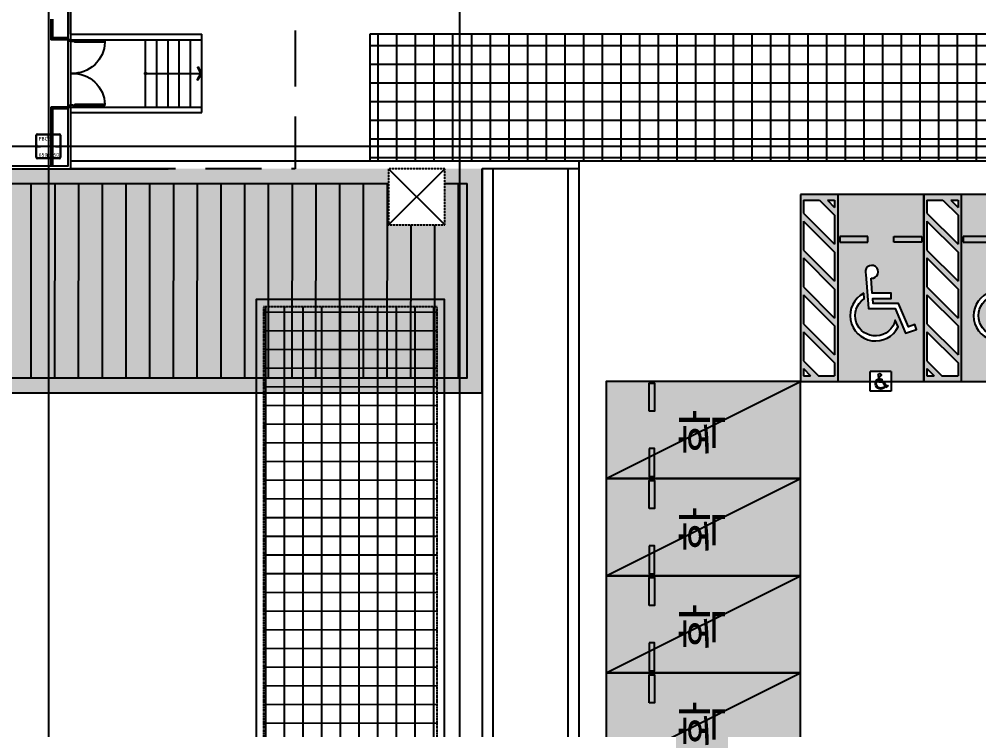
# Model space of a CAD drawing. Extents: x 152195838 to 160350639, y 364657247 to 370318102.
# Drawn here: x 158940165 to 158965834, y 364967417 to 364986432 of the extents above; entities that cross this region are included whole.
import ezdxf
from ezdxf.xclip import XClip

# ---------------------------------------------------------------- set-up
doc = ezdxf.new("R2010")
doc.units = 0
doc.header["$MEASUREMENT"] = 0
doc.linetypes.add('DASHED', pattern=[0.75, 0.5, -0.25])
doc.linetypes.add('HID', pattern=[2.3, 1.5, -0.8])
doc.layers.get('0').update_dxf_attribs({"linetype": 'CONTINUOUS'})
doc.layers.get('Defpoints').update_dxf_attribs({"linetype": 'CONTINUOUS'})
for name, color, linetype in [('0-계획-옹벽', 58, 'CONTINUOUS'), ('4A.TEC DOOR', 4, 'CONTINUOUS'), ('4A.TEC ELE 1', 7, 'CONTINUOUS'), ('4A.TEC ELE 4', 9, 'CONTINUOUS'), ('4A.TEC IND', 7, 'CONTINUOUS'), ('4A.TEC OPEN', 9, 'HID'), ('4A.TEC 벽체 3', 4, 'CONTINUOUS'), ('4A.TEC 주차 일반', 8, 'CONTINUOUS'), ('4A.TEC 주차 장애인', 8, 'CONTINUOUS'), ('4A.TEC 주차 확장형', 8, 'CONTINUOUS'), ('4A.TEC 해치 1', 9, 'CONTINUOUS'), ('P-BOX', 3, 'CONTINUOUS')]:
    doc.layers.add(name, color=color, linetype=linetype)
doc.layers.add('DEFPOINT', color=135, linetype='CONTINUOUS', plot=False)
doc.styles.add('WMF-굴림0', font='')
doc.styles.add('돋움체', font='')
doc.styles.get('WMF-굴림0').set_extended_font_data('Gulim')
doc.styles.get('돋움체').set_extended_font_data('DotumChe')

# ---------------------------------------------------------------- blocks, each defined once
blk = doc.blocks.new('asq9q')
for p, q in [((159790047, 364980932), (159791547, 364982432)), ((159790047, 364982432), (159791547, 364980932))]:
    blk.add_line(p, q)
at = {"linetype": 'DASHED'}
blk.add_lwpolyline([(159790047, 364980932), (159791547, 364980932), (159791547, 364982432), (159790047, 364982432)], close=True, dxfattribs=at)
blk = doc.blocks.new('dwgC0C')
at = {"layer": '4A.TEC 해치 1', "linetype": 'Continuous'}
h = blk.add_hatch(color=254, dxfattribs=at)
h.dxf.hatch_style = 1
h.paths.add_polyline_path([(93300, 4500), (94800, 4500), (94800, 6000), (95800, 6000), (95800, 0), (-17400, 0), (-17400, 6000), (93300, 6000)])
at = {"layer": '4A.TEC 해치 1'}
h = blk.add_hatch(dxfattribs=at)
h.set_pattern_fill('LINE', color=256, scale=200, angle=90)
h.set_pattern_definition([(90, (-2000898.2, -434424.4), (-635, 2e-12), [])])
h.paths.add_polyline_path([(93300, 4500), (94800, 4500), (94800, 5600), (95400, 5600), (95400, 400), (-17000, 400), (-17000, 5600), (93300, 5600)])
at = {"ltscale": 1000}
blk.add_lwpolyline([(-17400, 6000), (-17400, 0), (95800, 0), (95800, 6000)], dxfattribs=at)
at = {"layer": '4A.TEC ELE 1', "color": 8}
for p, q in [((-17000, 5600), (93300, 5600)), ((94800, 5600), (95400, 5600))]:
    blk.add_line(p, q, dxfattribs=at)
blk.add_lwpolyline([(-17000, 6000), (-17000, 400), (95400, 400), (95400, 5600)], dxfattribs=at)
blk.add_blockref('asq9q', (-159696747, -364976432))
blk = doc.blocks.new('as987r')
at = {"layer": '4A.TEC 벽체 3', "linetype": 'Continuous'}
for p, q in [((248968950, 414619717), (248968950, 414618742)), ((248969025, 414618742), (248969025, 414619717))]:
    blk.add_line(p, q, dxfattribs=at)
blk = doc.blocks.new('asd312312313')
at = {"layer": '4A.TEC DOOR'}
for points in [[(1049849, 494395), (1049849, 494365), (1049809, 494365), (1049809, 494350), (1049729, 494350), (1049669, 494365), (1049669, 494395)], [(1050654, 494365), (1050654, 494330), (1049849, 494330), (1049849, 494365)], [(1049849, 492595), (1049849, 492625), (1049809, 492625), (1049809, 492640), (1049729, 492640), (1049669, 492625), (1049669, 492595)], [(1050654, 492625), (1050654, 492660), (1049849, 492660), (1049849, 492625)]]:
    blk.add_lwpolyline(points, close=True, dxfattribs=at)
at = {"layer": '4A.TEC DOOR', "color": 9}
for centre, start, end in [((1049794, 494354), 267.895, 358.3775), ((1049794, 492636), 1.6269, 92.1788)]:
    blk.add_arc(centre, 860, start, end, dxfattribs=at)
blk = doc.blocks.new('XR_B2F$0$A$C480771E1')
at = {"layer": '4A.TEC 해치 1', "ltscale": 30}
blk.add_hatch(color=254, dxfattribs=at).paths.add_polyline_path([(0, 0), (0, 5200), (2600, 5200), (2600, 0)])
at = {"layer": '4A.TEC 주차 확장형'}
blk.add_line((0, 0), (2600, 5200), dxfattribs=at)
for points in [[(0, 0), (0, 5200), (2600, 5200), (2600, 0)], [(800, 1150), (50, 1150), (50, 1300), (800, 1300)], [(1800, 1150), (2550, 1150), (2550, 1300), (1800, 1300)]]:
    blk.add_lwpolyline(points, close=True, dxfattribs=at)
at = {"layer": '4A.TEC 주차 일반', "color": 8, "style": 'WMF-굴림0', "text_generation_flag": 2}
blk.add_text('확', height=1000, rotation=180, dxfattribs=at).set_placement((602, 3080))
blk = doc.blocks.new('주차-장애인')
at = {"layer": '4A.TEC 해치 1', "ltscale": 30}
h = blk.add_hatch(color=254, dxfattribs=at)
h.paths.add_polyline_path([(-1275, 1500), (-1125, 1500), (-1125, 2250), (-1275, 2250)], flags=0)
h.paths.add_polyline_path([(-1125, 800), (-1275, 800), (-1275, 50), (-1125, 50)], flags=16)
h.paths.add_polyline_path([(-5000, 3300), (-5000, 2300), (0, 2300), (0, 3300)])
h.paths.add_polyline_path([(-4505, 2384), (-4850, 2384), (-4850, 2814), (-4449, 3216), (-3673, 3216)], flags=16)
h.paths.add_polyline_path([(-3462, 3216), (-2686, 3216), (-3518, 2384), (-4293, 2384)], flags=16)
h.paths.add_polyline_path([(-4660, 3216), (-4850, 3026), (-4850, 3216)], flags=16)
h.paths.add_polyline_path([(-3306, 2384), (-2474, 3216), (-1699, 3216), (-2530, 2384)], flags=16)
h.paths.add_polyline_path([(-2319, 2384), (-1487, 3216), (-712, 3216), (-1543, 2384)], flags=16)
h.paths.add_polyline_path([(-1332, 2384), (-500, 3216), (-150, 3216), (-150, 2791), (-556, 2384)], flags=16)
h.paths.add_polyline_path([(-345, 2384), (-150, 2579), (-150, 2384)], flags=16)
h.paths.add_polyline_path([(-5000, 2300), (-5000, 1430), (-4740, 1430), (-4740, 870), (-5000, 870), (-5000, 0), (0, 0), (0, 2300)])
h.paths.add_polyline_path([(-2142, 1548, -3.72247), (-2242, 1406), (-2644, 1377), (-2644, 875), (-2779, 875), (-2779, 1367), (-2914, 1357), (-2914, 678), (-3543, 411), (-3481, 236), (-3608, 191), (-3711, 486), (-3048, 767), (-3048, 1483)], flags=16)
h.paths.add_polyline_path([(-3545, 688), (-3363, 765), (-3363, 765), (-3363, 765), (-3545, 688, -0.28422), (-3919, 1294, 0.28422)], flags=0)
h.paths.add_polyline_path([(-1275, 2250), (-1125, 2250), (-1125, 1500), (-1275, 1500)], flags=16)
h.paths.add_polyline_path([(-1275, 800), (-1125, 800), (-1125, 50), (-1275, 50)], flags=0)
h.paths.add_polyline_path([(-3363, 765), (-3545, 688, -1.375771), (-2642, 1606), (-2792, 1596, 1.472709)], flags=16)
at = {"layer": '4A.TEC 주차 장애인', "color": 8}
for p, q in [((-5000, 3300), (-5000, 1430)), ((0, 3300), (-5000, 3300)), ((-4449, 3216), (-4850, 2814)), ((-4660, 3216), (-4850, 3026)), ((-4850, 3216), (-4850, 3026)), ((-4660, 3216), (-4850, 3216)), ((-3673, 3216), (-4505, 2384)), ((-3673, 3216), (-4449, 3216)), ((-3462, 3216), (-4293, 2384)), ((-2686, 3216), (-3518, 2384)), ((-2686, 3216), (-3462, 3216)), ((-2474, 3216), (-3306, 2384)), ((-1699, 3216), (-2530, 2384)), ((-1699, 3216), (-2474, 3216)), ((-1487, 3216), (-2319, 2384)), ((-712, 3216), (-1543, 2384)), ((-712, 3216), (-1487, 3216)), ((-500, 3216), (-1332, 2384)), ((-150, 3216), (-500, 3216)), ((-150, 3216), (-150, 2791)), ((0, 0), (0, 3300)), ((-4850, 2814), (-4850, 2384)), ((-150, 2791), (-556, 2384)), ((-150, 2579), (-345, 2384)), ((-150, 2579), (-150, 2384)), ((-4505, 2384), (-4850, 2384)), ((-3518, 2384), (-4293, 2384)), ((-2530, 2384), (-3306, 2384)), ((-1543, 2384), (-2319, 2384)), ((-556, 2384), (-1332, 2384)), ((-150, 2384), (-345, 2384)), ((0, 2300), (-5000, 2300)), ((-1125, 2250), (-1275, 2250)), ((-1275, 2250), (-1275, 1500)), ((-1125, 1500), (-1125, 2250)), ((-5260, 1430), (-4740, 1430)), ((-5260, 870), (-5260, 1430)), ((-4740, 870), (-4740, 1430)), ((-1275, 1500), (-1125, 1500)), ((-4740, 870), (-5260, 870)), ((-5000, 870), (-5000, 0)), ((-1275, 50), (-1275, 800)), ((-1275, 800), (-1125, 800)), ((-1125, 800), (-1125, 50)), ((-1125, 50), (-1275, 50)), ((-5000, 0), (0, 0))]:
    blk.add_line(p, q, dxfattribs=at)
at = {"layer": '4A.TEC 주차 장애인', "color": 8, "extrusion": (0, 0, -1)}
for p, q in [((-5137, 1055), (-5160, 1041)), ((-5019, 1097), (-5154, 1015)), ((-4993, 1083), (-5120, 1005)), ((-4829, 1218), (-5019, 1206)), ((-5019, 1097), (-5019, 1206)), ((-4967, 1183), (-4993, 1181)), ((-4993, 1181), (-4993, 1083)), ((-4967, 1111), (-4967, 1183)), ((-4967, 1111), (-4941, 1111)), ((-4964, 1222), (-4938, 1229)), ((-4869, 1189), (-4941, 1185)), ((-4941, 1185), (-4941, 1111)), ((-4869, 1177), (-4869, 1189)), ((-5154, 1015), (-5120, 954)), ((-5120, 1005), (-5099, 968)), ((-5099, 968), (-5120, 954))]:
    blk.add_line(p, q, dxfattribs=at)
at = {"layer": '4A.TEC 주차 장애인', "color": 8}
for points in [[(-2642, 1606, 1.375771), (-3545, 688), (-3363, 765, -1.472709), (-2792, 1596)], [(-2642, 1606, 1.375771), (-3545, 688), (-3363, 765, -1.472709), (-2792, 1596)], [(-2242, 1406, 3.72247), (-2142, 1548), (-3048, 1483), (-3048, 767), (-3711, 486), (-3608, 191), (-3481, 236), (-3543, 411), (-2914, 678), (-2914, 1357), (-2779, 1367), (-2779, 875), (-2644, 875), (-2644, 1377)], [(-2242, 1406, 3.72247), (-2142, 1548), (-3048, 1483), (-3048, 767), (-3711, 486), (-3608, 191), (-3481, 236), (-3543, 411), (-2914, 678), (-2914, 1357), (-2779, 1367), (-2779, 875), (-2644, 875), (-2644, 1377)]]:
    blk.add_lwpolyline(points, format="xyb", close=True, dxfattribs=at)
at = {"layer": '4A.TEC 주차 장애인', "color": 8, "extrusion": (0, 0, -1)}
for centre, radius, start, end in [((5061, 1150), 147, 312.1052, 147.3169), ((5061, 1150), 121, 308.4471, 143.6894), ((4830, 1179), 38.7, 80.9234, 357.3301)]:
    blk.add_arc(centre, radius, start, end, dxfattribs=at)
blk = doc.blocks.new('a9qw8e7r+')
h = blk.add_hatch()
h.set_pattern_fill('ANSI37', color=253, scale=4000, angle=45, style=0)
h.set_pattern_definition([(90, (158995768, 365065229.23), (-500, 3e-14), []), (180, (158995768, 365065229.23), (-6e-14, -500), [])])
h.paths.add_polyline_path([(158949547, 364986032), (158949547, 364982632), (158969631, 364982632, -0.414214), (158972631, 364979632), (158972631, 364976741, 0.414214), (158974631, 364978741), (158974631, 364980032, 0.414214), (158968631, 364986032)])
h = blk.add_hatch()
h.set_pattern_fill('ANSI37', color=253, scale=4000, angle=45, style=0)
h.set_pattern_definition([(90, (159004952.1, 365065229.23), (-500, 3e-14), []), (180, (159004952.1, 365065229.23), (-6e-14, -500), [])])
h.paths.add_polyline_path([(158974631, 364955380), (158974631, 364968741, 0.414214), (158972631, 364970741), (158972631, 364955380, -0.419072), (158962466, 364945381), (158962384, 364943383, 0.420267), (158974631, 364955380)])
blk.add_line((158949547, 364986032), (158949547, 364982632))
at = {"flags": 128}
for points in [[(158962384, 364943383, 0.420267), (158974631, 364955380), (158974631, 364968741, 0.414214), (158972631, 364970741), (158968562, 364970741, 0.414214), (158967062, 364969241), (158967062, 364946641), (158961062, 364946641), (158961062, 364948141), (158961062, 364976741), (158972631, 364976741, 0.414214), (158974631, 364978741), (158974631, 364980032, 0.414214), (158968631, 364986032), (158949547, 364986032)], [(158972631, 364976741), (158972631, 364979632, 0.414214), (158969631, 364982632), (158949547, 364982632)]]:
    blk.add_lwpolyline(points, format="xyb", dxfattribs=at)
at = {"layer": '4A.TEC 주차 장애인', "rotation": 89.99999999999993}
for p in [(158964362, 364981741), (158967662, 364981741)]:
    blk.add_blockref('주차-장애인', p, dxfattribs=at)
at = {"layer": '4A.TEC 주차 확장형', "xscale": -1, "rotation": 270.0000000998257}
for p in [(158955862, 364974141), (158955862, 364971541), (158955862, 364968941), (158955862, 364966341)]:
    blk.add_blockref('XR_B2F$0$A$C480771E1', p, dxfattribs=at)
blk = doc.blocks.new('dwg7F0D')
h = blk.add_hatch()
h.set_pattern_fill('ANSI37', color=253, scale=4000, angle=45, style=0)
h.set_pattern_definition([(90, (143763.5, -224403.43), (-500, 3e-14), []), (180, (143763.5, -224403.43), (-6e-14, -500), [])])
h.paths.add_polyline_path([(305047, 108039), (300407, 108039), (300411, 77151), (301712, 77237), (301713, 79740), (301713, 79740), (301713, 75447), (304167, 75637), (305051, 75698)])
at = {"linetype": 'Continuous', "flags": 128}
blk.add_lwpolyline([(219945, 79579), (237438, 69588, 0.150193), (243170, 68301), (254506, 69180), (262305, 72091), (282821, 73681), (304639, 75373, -0.038968), (306553, 75372), (306553, 111740)], format="xyb", dxfattribs=at)
blk.add_lwpolyline([(306253, 111740), (306253, 75692, 0.032527), (304615, 75672), (282797, 73981), (262239, 72387), (254441, 69476), (243147, 68600, -0.150193), (237587, 69848), (220094, 79840)], format="xyb")
at = {"linetype": 'Continuous'}
for points in [[(306253, 111740), (308853, 111740)], [(308553, 73297), (308553, 111740)], [(308553, 85580), (308553, 111740)], [(308853, 73284), (308853, 111740)], [(308853, 73284), (308853, 111740)], [(305251, 75705), (305247, 108239), (300207, 108239), (300211, 77336)]]:
    blk.add_lwpolyline(points, dxfattribs=at)
at = {"linetype": 'DASHED', "ltscale": 0.5}
blk.add_lwpolyline([(305051, 75698), (305047, 108039), (300407, 108039), (300411, 77151)], dxfattribs=at)
at = {"layer": '0-계획-옹벽', "color": 4, "linetype": 'Continuous'}
blk.add_lwpolyline([(306553, 85780), (306553, 111740)], dxfattribs=at)
blk = doc.blocks.new('A$C111325cc')
at = {"layer": 'DEFPOINT'}
for p, q in [((237276, 244000), (237276, 0)), ((248276, 244000), (248276, 0)), ((0, 86063), (324969, 86063))]:
    blk.add_line(p, q, dxfattribs=at)
blk = doc.blocks.new('PBC21(2F~3F)')
h = blk.add_hatch(color=3)
h.dxf.hatch_style = 1
h.paths.add_polyline_path([(100, 452), (100, 420), (132, 420, -0.414214)])
h.paths.add_polyline_path([(750, 398), (750, 430), (718, 430, -0.414214)])
at = {"layer": 'Defpoints', "color": 1, "ltscale": 50}
for p, q in [((425, 850), (425, 0)), ((0, 425), (850, 425))]:
    blk.add_line(p, q, dxfattribs=at)
at = {"layer": 'P-BOX', "color": 3, "ltscale": 50}
for p, q in [((420, 741), (420, 631)), ((420, 631), (430, 631)), ((430, 631), (430, 741)), ((100, 420), (210, 420)), ((132, 430), (210, 430)), ((210, 430), (210, 420)), ((615, 430), (750, 430)), ((615, 430), (615, 420)), ((615, 420), (718, 420)), ((420, 109), (420, 219)), ((420, 219), (430, 219)), ((430, 219), (430, 109))]:
    blk.add_line(p, q, dxfattribs=at)
for points in [[(100, 132), (100, 718)], [(109, 452), (109, 718)], [(132, 750), (718, 750)], [(132, 741), (718, 741)], [(741, 718), (741, 430)], [(750, 718), (750, 132)], [(109, 132), (109, 420)], [(109, 420), (134, 420), (134, 412), (109, 412), (109, 420)], [(716, 438), (741, 438), (741, 430), (716, 430), (716, 438)], [(741, 398), (741, 132)], [(718, 109), (132, 109)], [(718, 100), (132, 100)]]:
    blk.add_lwpolyline(points, dxfattribs=at)
for centre, radius, start, end in [((132, 718), 31.5, 90, 180), ((132, 718), 22.5, 90, 180), ((718, 718), 31.5, 0, 90), ((718, 718), 22.5, 0, 90), ((132, 452), 31.5, 180, 270), ((132, 452), 22.5, 180, 270), ((718, 398), 31.5, 0, 90), ((718, 398), 22.5, 0, 90), ((132, 132), 31.5, 180, 270), ((132, 132), 22.5, 180, 270), ((718, 132), 31.5, 270, 0), ((718, 132), 22.5, 270, 0)]:
    blk.add_arc(centre, radius, start, end, dxfattribs=at)
at = {"layer": 'DEFPOINT', "style": '돋움체'}
for s, p in [('PBC21', (164, 577)), ('650x650', (163, 146))]:
    blk.add_text(s, height=100, dxfattribs=at).set_placement(p)
blk = doc.blocks.new('2FCOL')
blk.add_blockref('PBC21(2F~3F)', (101075, 75))

msp = doc.modelspace()

# ---------------------------------------------------------------- linework, layer by layer
for p, q in [((158955147.0046, 364982631.8958), (158941547.0046, 364982631.8958)), ((158943547.0046, 364982431.8958), (158941547.0046, 364982431.8958))]:
    msp.add_line(p, q)
at = {"linetype": 'Continuous'}
msp.add_lwpolyline([(158941547.0046, 364982431.8958), (158944147.0046, 364982431.8958)], dxfattribs=at)
at = {"layer": '4A.TEC ELE 1'}
for p, q in [((158945047.0046, 364983931.8959), (158945047.0046, 364986031.8959)), ((158943547.0046, 364984081.8959), (158943547.0046, 364985881.8959)), ((158943847.0046, 364984081.8959), (158943847.0046, 364985881.8959)), ((158944147.0046, 364984081.8959), (158944147.0046, 364985881.8959)), ((158944447.0046, 364984081.8959), (158944447.0046, 364985881.8959)), ((158944747.0046, 364984081.8959), (158944747.0046, 364985881.8959))]:
    msp.add_line(p, q, dxfattribs=at)
for points in [[(158941547.0046, 364986031.8959), (158945047.0046, 364986031.8959)], [(158941547.0046, 364985881.8959), (158945047.0046, 364985881.8959)], [(158941547.0046, 364984081.8959), (158945047.0046, 364984081.8959)], [(158941547.0046, 364983931.8959), (158945047.0046, 364983931.8959)]]:
    msp.add_lwpolyline(points, dxfattribs=at)
at = {"layer": '4A.TEC ELE 4'}
msp.add_line((158955147.0046, 364982431.8958), (158955147.0046, 364982631.8958), dxfattribs=at)
at = {"layer": '4A.TEC IND', "color": 8}
msp.add_line((158943548.7108, 364984981.8962), (158945047.0046, 364984981.8959), dxfattribs=at)
msp.add_lwpolyline([(158944956.8068, 364985156.5085), (158944932.0276, 364985142.2023), (158945013.9656, 364984981.8959), (158944921.0647, 364984820.9867), (158944945.8439, 364984806.6804), (158945047.0046, 364984981.8959)], close=True, dxfattribs=at)
at = {"layer": '4A.TEC IND'}
msp.add_circle((158943547.0046, 364984981.8959), 25, dxfattribs=at)
at = {"layer": '4A.TEC OPEN', "ltscale": 1000, "flags": 128}
msp.add_lwpolyline([(158941547.0046, 365060631.8958), (158947547.0046, 365060631.8958), (158947547.0046, 364982431.8958), (158941547.0046, 364982431.8958)], dxfattribs=at)
at = {"layer": '4A.TEC 벽체 3'}
for p, q in [((158941006.8538, 364986431.8958), (158941006.8538, 364985881.8959)), ((158941056.8538, 364986431.8958), (158941056.8538, 364985881.8959)), ((158941006.8538, 364984081.8959), (158941006.8538, 364982506.8958)), ((158941056.8538, 364984081.8959), (158941056.8538, 364982506.8958))]:
    msp.add_line(p, q, dxfattribs=at)
at = {"layer": '4A.TEC 벽체 3', "linetype": 'Continuous'}
for p, q in [((158941472.0046, 364985931.8959), (158941006.8538, 364985931.8959)), ((158941472.0046, 364985881.8959), (158941006.8538, 364985881.8959)), ((158941472.0046, 364984081.8959), (158941006.8538, 364984081.8959)), ((158941472.0046, 364984031.8959), (158941006.8538, 364984031.8959))]:
    msp.add_line(p, q, dxfattribs=at)
at = {"layer": '4A.TEC 벽체 3', "linetype": 'ByBlock', "ltscale": 0.1}
for p, q in [((158941547.0046, 364985881.8959), (158941347.0046, 364985881.8959)), ((158941547.0046, 364984081.8959), (158941347.0046, 364984081.8959))]:
    msp.add_line(p, q, dxfattribs=at)
at = {"layer": '4A.TEC 벽체 3'}
for points in [[(158941547.0046, 365060631.8958), (158897547.0046, 365060631.8958), (158897547.0046, 365071631.8958), (158839347.0046, 365071631.8958), (158839347.0046, 364982431.8958), (158941547.0046, 364982431.8958)], [(158941472.0046, 365060556.8958), (158897472.0046, 365060556.8958), (158897472.0046, 365071556.8958), (158839422.0046, 365071556.8958), (158839422.0046, 364982506.8958), (158941472.0046, 364982506.8958)]]:
    msp.add_lwpolyline(points, close=True, dxfattribs=at)

# ---------------------------------------------------------------- block references
ref = msp.add_blockref('dwg7F0D', (158646294.1963, 364870692.3902))
XClip(ref).set_block_clipping_path([(73539.6965211034, 26276.3403887749), (382345.1829209924, 254113.1821119785)])
for name, p in [('2FCOL', (158839447.0046, 364982531.8958)), ('a9qw8e7r+', (0, 0)), ('dwgC0C', (158856747.0046, 364976431.8958))]:
    msp.add_blockref(name, p)
at = {"layer": '4A.TEC DOOR', "xscale": -1, "rotation": 180}
msp.add_blockref('asd312312313', (157891803.0213, 365478477.0347), dxfattribs=at)
at = {"layer": '4A.TEC 주차 확장형', "linetype": 'Continuous'}
msp.add_blockref('as987r', (-90027477.607, -49632709.649), dxfattribs=at)
at = {"layer": 'DEFPOINT'}
msp.add_blockref('A$C111325cc', (158703670.7413, 364896968.7328), dxfattribs=at)

doc.saveas('drawing.dxf')
